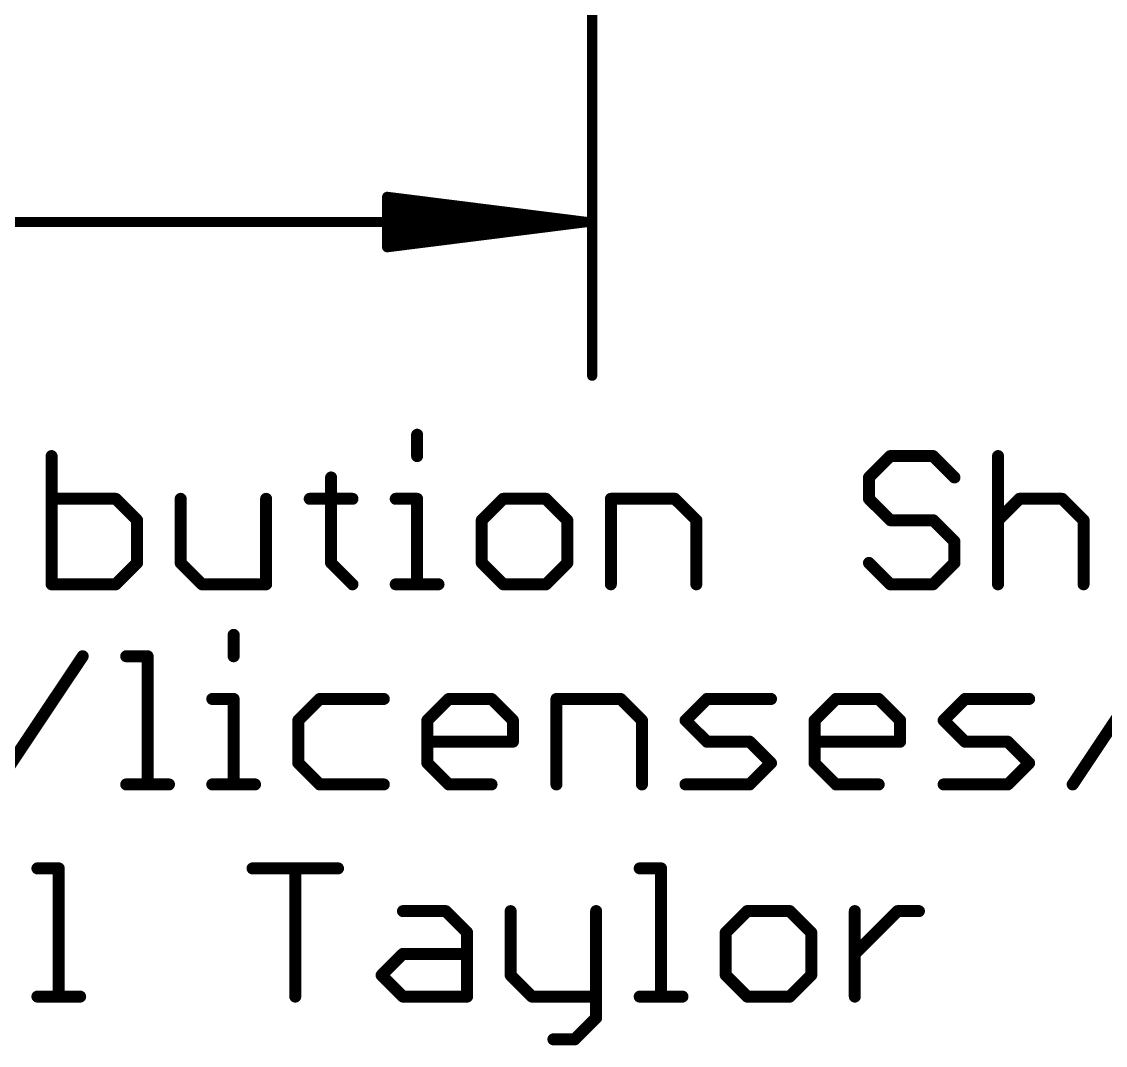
# Model space of a CAD drawing. Extents: x -44 to 63, y -21 to 59.
# Drawn here: x 18.16 to 31.91, y -20.61 to -7.62 of the extents above; entities that cross this region are included whole.
import ezdxf

# ---------------------------------------------------------------- set-up
doc = ezdxf.new("R2010")
doc.units = 0
doc.layers.add('48', color=253, linetype='CONTINUOUS')
doc.layers.add('51', color=53, linetype='CONTINUOUS')

msp = doc.modelspace()

# ---------------------------------------------------------------- linework, layer by layer
at = {"layer": '48', "const_width": 0.13}
for points in [[(25.4, 0), (25.4, -12.11)], [(25.335, -10.16), (22.8, -9.8408)], [(22.8, -9.8408), (22.8, -10.4792)], [(25.335, -10.16), (22.8, -9.9)], [(25.335, -10.16), (22.8, -10.03)], [(0.065, -10.16), (25.335, -10.16)], [(22.8, -10.4792), (25.335, -10.16)], [(22.8, -10.29), (25.335, -10.16)], [(22.8, -10.42), (25.335, -10.16)]]:
    msp.add_lwpolyline(points, dxfattribs=at)
at = {"layer": '48', "const_width": 0.065}
for points in [[(22.8041, -9.8085, 1), (22.7959, -9.873)], [(22.8325, -9.8408, 1), (22.7675, -9.8408)], [(22.8033, -9.8677, 1), (22.7967, -9.9323)], [(22.8017, -9.9975, 1), (22.7983, -10.0625)], [(25.3391, -10.1922, 1), (25.3309, -10.1278)], [(25.3309, -10.1922, 1), (25.3391, -10.1278)], [(25.3383, -10.1923, 1), (25.3317, -10.1277)], [(25.3317, -10.1923, 1), (25.3383, -10.1277)], [(25.3333, -10.1925, 1), (25.3367, -10.1275)], [(25.3367, -10.1925, 1), (25.3333, -10.1275)], [(25.335, -10.1925, 1), (25.335, -10.1275)], [(22.7983, -10.2575, 1), (22.8017, -10.3225)], [(22.7967, -10.3877, 1), (22.8033, -10.4523)], [(22.7959, -10.447, 1), (22.8041, -10.5115)], [(22.7675, -10.4792, 1), (22.8325, -10.4792)], [(25.3675, -12.11, 1), (25.4325, -12.11)]]:
    msp.add_lwpolyline(points, format="xyb", dxfattribs=at)
at = {"layer": '51', "const_width": 0.1524}
for points in [[(23.1797, -12.8592), (23.1797, -13.1304)], [(18.5428, -13.1304), (18.5428, -14.7574)], [(29.1826, -13.1304), (28.9115, -13.4016)], [(29.7249, -13.1304), (29.1826, -13.1304)], [(29.9961, -13.4016), (29.7249, -13.1304)], [(30.5486, -13.1304), (30.5486, -14.7574)], [(22.0883, -13.4016), (22.0883, -14.4862)], [(28.9115, -13.4016), (28.9115, -13.6727)], [(19.3563, -13.6727), (18.5428, -13.6727)], [(19.6275, -13.9439), (19.3563, -13.6727)], [(20.18, -13.6727), (20.18, -14.4862)], [(21.2646, -14.7574), (21.2646, -13.6727)], [(21.8171, -13.6727), (22.3594, -13.6727)], [(22.9085, -13.6727), (23.1797, -13.6727)], [(23.1797, -13.6727), (23.1797, -14.7574)], [(24.2711, -13.6727), (24, -13.9439)], [(24.8135, -13.6727), (24.2711, -13.6727)], [(25.0846, -13.9439), (24.8135, -13.6727)], [(25.6371, -14.7574), (25.6371, -13.6727)], [(25.6371, -13.6727), (26.4506, -13.6727)], [(26.4506, -13.6727), (26.7218, -13.9439)], [(28.9115, -13.6727), (29.1826, -13.9439)], [(30.5486, -13.9439), (30.8198, -13.6727)], [(30.8198, -13.6727), (31.3621, -13.6727)], [(31.3621, -13.6727), (31.6333, -13.9439)], [(19.6275, -14.4862), (19.6275, -13.9439)], [(24, -13.9439), (24, -14.4862)], [(25.0846, -14.4862), (25.0846, -13.9439)], [(26.7218, -13.9439), (26.7218, -14.7574)], [(29.1826, -13.9439), (29.7249, -13.9439)], [(29.7249, -13.9439), (29.9961, -14.2151)], [(31.6333, -13.9439), (31.6333, -14.7574)], [(29.9961, -14.2151), (29.9961, -14.4862)], [(19.3563, -14.7574), (19.6275, -14.4862)], [(20.18, -14.4862), (20.4511, -14.7574)], [(22.0883, -14.4862), (22.3594, -14.7574)], [(24, -14.4862), (24.2711, -14.7574)], [(24.8135, -14.7574), (25.0846, -14.4862)], [(29.1826, -14.7574), (28.9115, -14.4862)], [(29.9961, -14.4862), (29.7249, -14.7574)], [(18.5428, -14.7574), (19.3563, -14.7574)], [(20.4511, -14.7574), (21.2646, -14.7574)], [(22.9085, -14.7574), (23.4509, -14.7574)], [(24.2711, -14.7574), (24.8135, -14.7574)], [(29.7249, -14.7574), (29.1826, -14.7574)], [(20.8524, -15.3992), (20.8524, -15.6704)], [(17.8526, -17.2974), (18.9373, -15.6704)], [(19.4898, -15.6704), (19.7609, -15.6704)], [(19.7609, -15.6704), (19.7609, -17.2974)], [(31.4956, -17.2974), (32.5803, -15.6704)], [(20.5812, -16.2127), (20.8524, -16.2127)], [(20.8524, -16.2127), (20.8524, -17.2974)], [(21.9438, -16.2127), (21.6727, -16.4839)], [(22.7573, -16.2127), (21.9438, -16.2127)], [(23.3098, -16.4839), (23.581, -16.2127)], [(23.581, -16.2127), (24.1233, -16.2127)], [(24.1233, -16.2127), (24.3945, -16.4839)], [(24.947, -17.2974), (24.947, -16.2127)], [(24.947, -16.2127), (25.7605, -16.2127)], [(25.7605, -16.2127), (26.0316, -16.4839)], [(26.5841, -16.4839), (26.8553, -16.2127)], [(26.8553, -16.2127), (27.6688, -16.2127)], [(28.2213, -16.4839), (28.4924, -16.2127)], [(28.4924, -16.2127), (29.0348, -16.2127)], [(29.0348, -16.2127), (29.3059, -16.4839)], [(29.8584, -16.4839), (30.1296, -16.2127)], [(30.1296, -16.2127), (30.9431, -16.2127)], [(21.6727, -16.4839), (21.6727, -17.0262)], [(23.3098, -17.0262), (23.3098, -16.4839)], [(24.3945, -16.4839), (24.3945, -16.7551)], [(26.0316, -16.4839), (26.0316, -17.2974)], [(26.8553, -16.7551), (26.5841, -16.4839)], [(28.2213, -17.0262), (28.2213, -16.4839)], [(29.3059, -16.4839), (29.3059, -16.7551)], [(30.1296, -16.7551), (29.8584, -16.4839)], [(24.3945, -16.7551), (23.3098, -16.7551)], [(27.3976, -16.7551), (26.8553, -16.7551)], [(27.6688, -17.0262), (27.3976, -16.7551)], [(29.3059, -16.7551), (28.2213, -16.7551)], [(30.6719, -16.7551), (30.1296, -16.7551)], [(30.9431, -17.0262), (30.6719, -16.7551)], [(21.6727, -17.0262), (21.9438, -17.2974)], [(23.581, -17.2974), (23.3098, -17.0262)], [(27.3976, -17.2974), (27.6688, -17.0262)], [(28.4924, -17.2974), (28.2213, -17.0262)], [(30.6719, -17.2974), (30.9431, -17.0262)], [(19.4898, -17.2974), (20.0321, -17.2974)], [(20.5812, -17.2974), (21.1235, -17.2974)], [(21.9438, -17.2974), (22.7573, -17.2974)], [(24.1233, -17.2974), (23.581, -17.2974)], [(26.5841, -17.2974), (27.3976, -17.2974)], [(29.0348, -17.2974), (28.4924, -17.2974)], [(29.8584, -17.2974), (30.6719, -17.2974)], [(18.3631, -18.3628), (18.6343, -18.3628)], [(18.6343, -18.3628), (18.6343, -19.9898)], [(21.0917, -18.3628), (22.1764, -18.3628)], [(21.634, -19.9898), (21.634, -18.3628)], [(26.0032, -18.3628), (26.2743, -18.3628)], [(26.2743, -18.3628), (26.2743, -19.9898)], [(23, -18.9051), (23.5424, -18.9051)], [(23.5424, -18.9051), (23.8135, -19.1763)], [(24.366, -18.9051), (24.366, -19.7186)], [(25.4507, -18.9051), (25.4507, -20.261)], [(27.3658, -18.9051), (27.0946, -19.1763)], [(27.9081, -18.9051), (27.3658, -18.9051)], [(28.1793, -19.1763), (27.9081, -18.9051)], [(28.7318, -19.9898), (28.7318, -18.9051)], [(28.7318, -19.4475), (29.2741, -18.9051)], [(29.2741, -18.9051), (29.5453, -18.9051)], [(23.8135, -19.1763), (23.8135, -19.9898)], [(27.0946, -19.1763), (27.0946, -19.7186)], [(28.1793, -19.7186), (28.1793, -19.1763)], [(22.7289, -19.7186), (23, -19.4475)], [(23, -19.4475), (23.8135, -19.4475)], [(23, -19.9898), (22.7289, -19.7186)], [(24.366, -19.7186), (24.6372, -19.9898)], [(27.0946, -19.7186), (27.3658, -19.9898)], [(27.9081, -19.9898), (28.1793, -19.7186)], [(18.3631, -19.9898), (18.9054, -19.9898)], [(23.8135, -19.9898), (23, -19.9898)], [(24.6372, -19.9898), (25.4507, -19.9898)], [(26.0032, -19.9898), (26.5455, -19.9898)], [(27.3658, -19.9898), (27.9081, -19.9898)], [(25.4507, -20.261), (25.1795, -20.5321)], [(25.1795, -20.5321), (24.9084, -20.5321)]]:
    msp.add_lwpolyline(points, dxfattribs=at)
at = {"layer": '51', "const_width": 0.0762}
for points in [[(23.2178, -12.8592, 1), (23.1416, -12.8592)], [(18.5809, -13.1304, 1), (18.5047, -13.1304)], [(29.1826, -13.0923, 1), (29.1826, -13.1685)], [(29.2096, -13.1574, 1), (29.1557, -13.1035)], [(29.7519, -13.1035, 1), (29.698, -13.1574)], [(29.7249, -13.1685, 1), (29.7249, -13.0923)], [(30.5867, -13.1304, 1), (30.5105, -13.1304)], [(23.1416, -13.1304, 1), (23.2178, -13.1304)], [(22.1264, -13.4016, 1), (22.0502, -13.4016)], [(28.9496, -13.4016, 1), (28.8734, -13.4016)], [(28.8845, -13.3746, 1), (28.9384, -13.4285)], [(29.9692, -13.4285, 1), (30.0231, -13.3746)], [(18.5428, -13.6346, 1), (18.5428, -13.7108)], [(19.3832, -13.6458, 1), (19.3293, -13.6997)], [(19.3563, -13.7108, 1), (19.3563, -13.6346)], [(20.2181, -13.6727, 1), (20.1419, -13.6727)], [(21.3027, -13.6727, 1), (21.2265, -13.6727)], [(21.8171, -13.6346, 1), (21.8171, -13.7108)], [(22.3594, -13.7108, 1), (22.3594, -13.6346)], [(22.9085, -13.6346, 1), (22.9085, -13.7108)], [(23.2178, -13.6727, 1), (23.1416, -13.6727)], [(23.1797, -13.7108, 1), (23.1797, -13.6346)], [(24.2711, -13.6346, 1), (24.2711, -13.7108)], [(24.2981, -13.6997, 1), (24.2442, -13.6458)], [(24.8404, -13.6458, 1), (24.7865, -13.6997)], [(24.8135, -13.7108, 1), (24.8135, -13.6346)], [(25.6752, -13.6727, 1), (25.599, -13.6727)], [(25.6371, -13.6346, 1), (25.6371, -13.7108)], [(26.4776, -13.6458, 1), (26.4237, -13.6997)], [(26.4506, -13.7108, 1), (26.4506, -13.6346)], [(28.9384, -13.6458, 1), (28.8845, -13.6997)], [(30.8198, -13.6346, 1), (30.8198, -13.7108)], [(30.8467, -13.6997, 1), (30.7928, -13.6458)], [(31.389, -13.6458, 1), (31.3352, -13.6997)], [(31.3621, -13.7108, 1), (31.3621, -13.6346)], [(28.8734, -13.6727, 1), (28.9496, -13.6727)], [(19.6656, -13.9439, 1), (19.5894, -13.9439)], [(19.6005, -13.9708, 1), (19.6544, -13.917)], [(24.0381, -13.9439, 1), (23.9619, -13.9439)], [(23.973, -13.917, 1), (24.0269, -13.9708)], [(25.1227, -13.9439, 1), (25.0465, -13.9439)], [(25.0577, -13.9708, 1), (25.1116, -13.917)], [(26.7599, -13.9439, 1), (26.6837, -13.9439)], [(26.6949, -13.9708, 1), (26.7487, -13.917)], [(29.1826, -13.9058, 1), (29.1826, -13.982)], [(29.1557, -13.9708, 1), (29.2096, -13.917)], [(29.7519, -13.917, 1), (29.698, -13.9708)], [(29.7249, -13.982, 1), (29.7249, -13.9058)], [(30.5217, -13.917, 1), (30.5756, -13.9708)], [(31.6714, -13.9439, 1), (31.5952, -13.9439)], [(31.6063, -13.9708, 1), (31.6602, -13.917)], [(30.0342, -14.2151, 1), (29.958, -14.2151)], [(29.9692, -14.242, 1), (30.0231, -14.1881)], [(19.6544, -14.5132, 1), (19.6005, -14.4593)], [(20.2069, -14.4593, 1), (20.153, -14.5132)], [(22.1152, -14.4593, 1), (22.0613, -14.5132)], [(24.0269, -14.4593, 1), (23.973, -14.5132)], [(25.1116, -14.5132, 1), (25.0577, -14.4593)], [(28.9384, -14.4593, 1), (28.8845, -14.5132)], [(30.0231, -14.5132, 1), (29.9692, -14.4593)], [(19.5894, -14.4862, 1), (19.6656, -14.4862)], [(20.1419, -14.4862, 1), (20.2181, -14.4862)], [(22.0502, -14.4862, 1), (22.1264, -14.4862)], [(23.9619, -14.4862, 1), (24.0381, -14.4862)], [(25.0465, -14.4862, 1), (25.1227, -14.4862)], [(29.958, -14.4862, 1), (30.0342, -14.4862)], [(18.5428, -14.7193, 1), (18.5428, -14.7955)], [(19.3294, -14.7305, 1), (19.3832, -14.7843)], [(19.3563, -14.7955, 1), (19.3563, -14.7193)], [(20.4511, -14.7193, 1), (20.4511, -14.7955)], [(20.4242, -14.7843, 1), (20.4781, -14.7305)], [(21.2646, -14.7955, 1), (21.2646, -14.7193)], [(22.3325, -14.7843, 1), (22.3864, -14.7305)], [(22.9085, -14.7193, 1), (22.9085, -14.7955)], [(23.4509, -14.7955, 1), (23.4509, -14.7193)], [(24.2711, -14.7193, 1), (24.2711, -14.7955)], [(24.2442, -14.7843, 1), (24.2981, -14.7305)], [(24.7865, -14.7305, 1), (24.8404, -14.7843)], [(24.8135, -14.7955, 1), (24.8135, -14.7193)], [(29.1826, -14.7193, 1), (29.1826, -14.7955)], [(29.1557, -14.7843, 1), (29.2096, -14.7305)], [(29.698, -14.7305, 1), (29.7519, -14.7843)], [(29.7249, -14.7955, 1), (29.7249, -14.7193)], [(18.5047, -14.7574, 1), (18.5809, -14.7574)], [(21.2265, -14.7574, 1), (21.3027, -14.7574)], [(23.1416, -14.7574, 1), (23.2178, -14.7574)], [(25.599, -14.7574, 1), (25.6752, -14.7574)], [(26.6837, -14.7574, 1), (26.7599, -14.7574)], [(30.5105, -14.7574, 1), (30.5867, -14.7574)], [(31.5952, -14.7574, 1), (31.6714, -14.7574)], [(20.8905, -15.3992, 1), (20.8143, -15.3992)], [(18.969, -15.6915, 1), (18.9056, -15.6493)], [(19.4898, -15.6323, 1), (19.4898, -15.7085)], [(19.799, -15.6704, 1), (19.7228, -15.6704)], [(19.7609, -15.7085, 1), (19.7609, -15.6323)], [(20.8143, -15.6704, 1), (20.8905, -15.6704)], [(20.5812, -16.1746, 1), (20.5812, -16.2508)], [(20.8905, -16.2127, 1), (20.8143, -16.2127)], [(20.8524, -16.2508, 1), (20.8524, -16.1746)], [(21.9438, -16.1746, 1), (21.9438, -16.2508)], [(21.9708, -16.2397, 1), (21.9169, -16.1858)], [(22.7573, -16.2508, 1), (22.7573, -16.1746)], [(23.581, -16.1746, 1), (23.581, -16.2508)], [(23.6079, -16.2397, 1), (23.554, -16.1858)], [(24.1502, -16.1858, 1), (24.0964, -16.2397)], [(24.1233, -16.2508, 1), (24.1233, -16.1746)], [(24.9851, -16.2127, 1), (24.9089, -16.2127)], [(24.947, -16.1746, 1), (24.947, -16.2508)], [(25.7874, -16.1858, 1), (25.7335, -16.2397)], [(25.7605, -16.2508, 1), (25.7605, -16.1746)], [(26.8553, -16.1746, 1), (26.8553, -16.2508)], [(26.8822, -16.2397, 1), (26.8283, -16.1858)], [(27.6688, -16.2508, 1), (27.6688, -16.1746)], [(28.4924, -16.1746, 1), (28.4924, -16.2508)], [(28.5194, -16.2397, 1), (28.4655, -16.1858)], [(29.0617, -16.1858, 1), (29.0078, -16.2397)], [(29.0348, -16.2508, 1), (29.0348, -16.1746)], [(30.1296, -16.1746, 1), (30.1296, -16.2508)], [(30.1565, -16.2397, 1), (30.1027, -16.1858)], [(30.9431, -16.2508, 1), (30.9431, -16.1746)], [(21.7108, -16.4839, 1), (21.6346, -16.4839)], [(21.6457, -16.457, 1), (21.6996, -16.5108)], [(23.3479, -16.4839, 1), (23.2717, -16.4839)], [(23.2829, -16.457, 1), (23.3368, -16.5108)], [(24.4326, -16.4839, 1), (24.3564, -16.4839)], [(24.3675, -16.5108, 1), (24.4214, -16.457)], [(26.0697, -16.4839, 1), (25.9935, -16.4839)], [(26.0047, -16.5108, 1), (26.0586, -16.457)], [(26.6111, -16.457, 1), (26.5572, -16.5108)], [(26.5572, -16.457, 1), (26.6111, -16.5108)], [(28.2594, -16.4839, 1), (28.1832, -16.4839)], [(28.1943, -16.457, 1), (28.2482, -16.5108)], [(29.344, -16.4839, 1), (29.2678, -16.4839)], [(29.279, -16.5108, 1), (29.3329, -16.457)], [(29.8854, -16.457, 1), (29.8315, -16.5108)], [(29.8315, -16.457, 1), (29.8854, -16.5108)], [(23.3098, -16.717, 1), (23.3098, -16.7932)], [(24.3564, -16.7551, 1), (24.4326, -16.7551)], [(24.3945, -16.7932, 1), (24.3945, -16.717)], [(26.8553, -16.717, 1), (26.8553, -16.7932)], [(26.8283, -16.782, 1), (26.8822, -16.7281)], [(27.4246, -16.7281, 1), (27.3707, -16.782)], [(27.3976, -16.7932, 1), (27.3976, -16.717)], [(28.2213, -16.717, 1), (28.2213, -16.7932)], [(29.2678, -16.7551, 1), (29.344, -16.7551)], [(29.3059, -16.7932, 1), (29.3059, -16.717)], [(30.1296, -16.717, 1), (30.1296, -16.7932)], [(30.1027, -16.782, 1), (30.1565, -16.7281)], [(30.6989, -16.7281, 1), (30.645, -16.782)], [(30.6719, -16.7932, 1), (30.6719, -16.717)], [(21.6996, -16.9993, 1), (21.6457, -17.0532)], [(21.6346, -17.0262, 1), (21.7108, -17.0262)], [(23.3368, -16.9993, 1), (23.2829, -17.0532)], [(23.2717, -17.0262, 1), (23.3479, -17.0262)], [(27.6957, -17.0532, 1), (27.6418, -16.9993)], [(27.6418, -17.0532, 1), (27.6957, -16.9993)], [(28.2482, -16.9993, 1), (28.1943, -17.0532)], [(28.1832, -17.0262, 1), (28.2594, -17.0262)], [(30.97, -17.0532, 1), (30.9162, -16.9993)], [(30.9162, -17.0532, 1), (30.97, -16.9993)], [(19.4898, -17.2593, 1), (19.4898, -17.3355)], [(19.7228, -17.2974, 1), (19.799, -17.2974)], [(20.0321, -17.3355, 1), (20.0321, -17.2593)], [(20.5812, -17.2593, 1), (20.5812, -17.3355)], [(20.8143, -17.2974, 1), (20.8905, -17.2974)], [(21.1235, -17.3355, 1), (21.1235, -17.2593)], [(21.9438, -17.2593, 1), (21.9438, -17.3355)], [(21.9169, -17.3243, 1), (21.9708, -17.2705)], [(22.7573, -17.3355, 1), (22.7573, -17.2593)], [(23.581, -17.2593, 1), (23.581, -17.3355)], [(23.554, -17.3243, 1), (23.6079, -17.2705)], [(24.1233, -17.3355, 1), (24.1233, -17.2593)], [(24.9089, -17.2974, 1), (24.9851, -17.2974)], [(25.9935, -17.2974, 1), (26.0697, -17.2974)], [(26.5841, -17.2593, 1), (26.5841, -17.3355)], [(27.3707, -17.2705, 1), (27.4246, -17.3243)], [(27.3976, -17.3355, 1), (27.3976, -17.2593)], [(28.4924, -17.2593, 1), (28.4924, -17.3355)], [(28.4655, -17.3243, 1), (28.5194, -17.2705)], [(29.0348, -17.3355, 1), (29.0348, -17.2593)], [(29.8584, -17.2593, 1), (29.8584, -17.3355)], [(30.645, -17.2705, 1), (30.6989, -17.3243)], [(30.6719, -17.3355, 1), (30.6719, -17.2593)], [(31.4639, -17.2763, 1), (31.5273, -17.3185)], [(18.3631, -18.3247, 1), (18.3631, -18.4009)], [(18.6724, -18.3628, 1), (18.5962, -18.3628)], [(18.6343, -18.4009, 1), (18.6343, -18.3247)], [(21.0917, -18.3247, 1), (21.0917, -18.4009)], [(21.6721, -18.3628, 1), (21.5959, -18.3628)], [(22.1764, -18.4009, 1), (22.1764, -18.3247)], [(26.0032, -18.3247, 1), (26.0032, -18.4009)], [(26.3124, -18.3628, 1), (26.2362, -18.3628)], [(26.2743, -18.4009, 1), (26.2743, -18.3247)], [(23, -18.867, 1), (23, -18.9432)], [(23.5693, -18.8782, 1), (23.5154, -18.9321)], [(23.5424, -18.9432, 1), (23.5424, -18.867)], [(24.4041, -18.9051, 1), (24.3279, -18.9051)], [(25.4888, -18.9051, 1), (25.4126, -18.9051)], [(27.3658, -18.867, 1), (27.3658, -18.9432)], [(27.3927, -18.9321, 1), (27.3388, -18.8782)], [(27.9351, -18.8782, 1), (27.8812, -18.9321)], [(27.9081, -18.9432, 1), (27.9081, -18.867)], [(28.7699, -18.9051, 1), (28.6937, -18.9051)], [(29.2741, -18.867, 1), (29.2741, -18.9432)], [(29.301, -18.9321, 1), (29.2472, -18.8782)], [(29.5453, -18.9432, 1), (29.5453, -18.867)], [(23.8516, -19.1763, 1), (23.7754, -19.1763)], [(27.1327, -19.1763, 1), (27.0565, -19.1763)], [(28.2174, -19.1763, 1), (28.1412, -19.1763)], [(23.7866, -19.2032, 1), (23.8405, -19.1494)], [(27.0677, -19.1494, 1), (27.1216, -19.2032)], [(28.1523, -19.2032, 1), (28.2062, -19.1494)], [(23, -19.4094, 1), (23, -19.4856)], [(23.027, -19.4744, 1), (22.9731, -19.4205)], [(23.8135, -19.4856, 1), (23.8135, -19.4094)], [(28.7048, -19.4205, 1), (28.7587, -19.4744)], [(22.7558, -19.6917, 1), (22.7019, -19.7456)], [(22.7019, -19.6917, 1), (22.7558, -19.7456)], [(24.393, -19.6917, 1), (24.3391, -19.7456)], [(27.1216, -19.6917, 1), (27.0677, -19.7456)], [(28.2062, -19.7456, 1), (28.1523, -19.6917)], [(24.3279, -19.7186, 1), (24.4041, -19.7186)], [(27.0565, -19.7186, 1), (27.1327, -19.7186)], [(28.1412, -19.7186, 1), (28.2174, -19.7186)], [(18.3631, -19.9517, 1), (18.3631, -20.0279)], [(18.9054, -20.0279, 1), (18.9054, -19.9517)], [(23, -19.9517, 1), (23, -20.0279)], [(22.9731, -20.0167, 1), (23.027, -19.9629)], [(23.8135, -20.0279, 1), (23.8135, -19.9517)], [(24.6372, -19.9517, 1), (24.6372, -20.0279)], [(24.6102, -20.0167, 1), (24.6641, -19.9629)], [(25.4507, -20.0279, 1), (25.4507, -19.9517)], [(26.0032, -19.9517, 1), (26.0032, -20.0279)], [(26.5455, -20.0279, 1), (26.5455, -19.9517)], [(27.3658, -19.9517, 1), (27.3658, -20.0279)], [(27.3388, -20.0167, 1), (27.3927, -19.9629)], [(27.8812, -19.9629, 1), (27.935, -20.0167)], [(27.9081, -20.0279, 1), (27.9081, -19.9517)], [(18.5962, -19.9898, 1), (18.6724, -19.9898)], [(21.5959, -19.9898, 1), (21.6721, -19.9898)], [(23.7754, -19.9898, 1), (23.8516, -19.9898)], [(26.2362, -19.9898, 1), (26.3124, -19.9898)], [(28.6937, -19.9898, 1), (28.7699, -19.9898)], [(25.4776, -20.2879, 1), (25.4237, -20.234)], [(25.4126, -20.261, 1), (25.4888, -20.261)], [(24.9084, -20.494, 1), (24.9084, -20.5702)], [(25.1526, -20.5052, 1), (25.2065, -20.5591)], [(25.1795, -20.5702, 1), (25.1795, -20.494)]]:
    msp.add_lwpolyline(points, format="xyb", dxfattribs=at)

doc.saveas('drawing.dxf')
